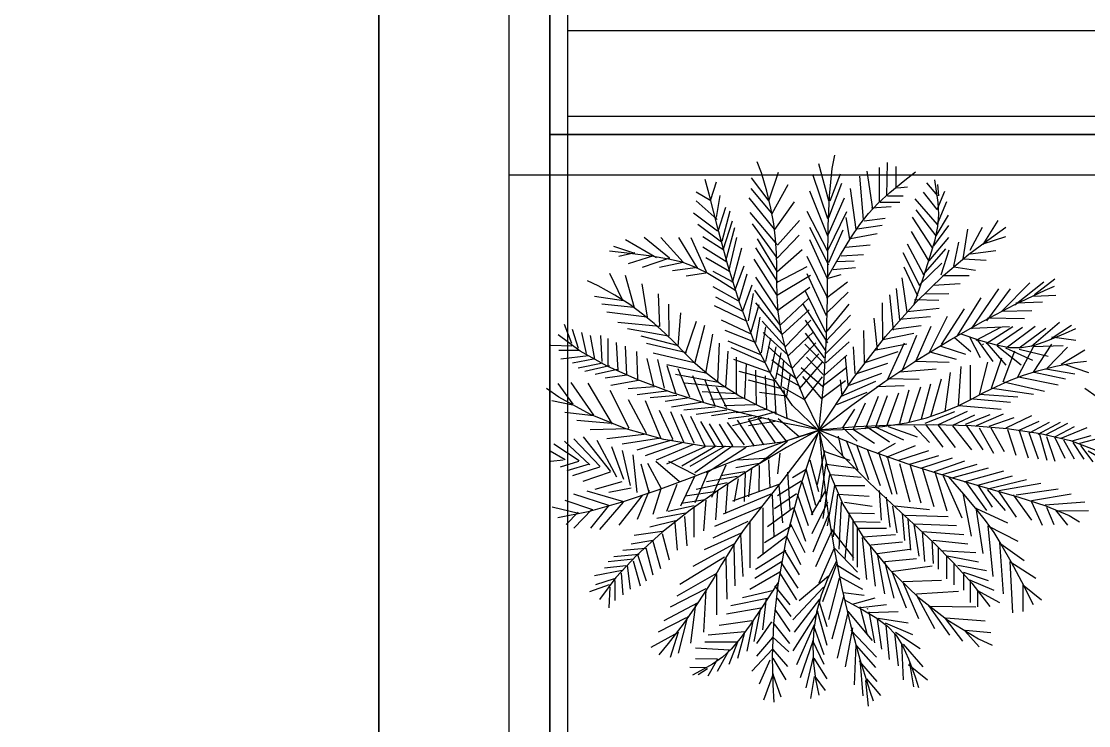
# Model space of a CAD drawing. Header units: millimetres. Extents: x 1993 to 4093, y 1262 to 2017.
# Drawn here: x 3535.94 to 3551.76, y 1651.93 to 1662.37 of the extents above; entities that cross this region are included whole.
import ezdxf

# ---------------------------------------------------------------- set-up
doc = ezdxf.new("R2010")
doc.units = ezdxf.units.MM
for name, color, linetype, lineweight in [('FLR CARPET', 254, 'Continuous', 15), ('FLR CARPET 1', 254, 'Continuous', 15), ('LOW HEIGHT STORAGE WITH PLANTER BOX', 251, 'Continuous', 25), ('WORKSTATION - L SHAPED WITH ALUMINIUM PARTITION', 251, 'Continuous', 25)]:
    doc.layers.add(name, color=color, linetype=linetype, lineweight=lineweight)
doc.layers.add('PLANNER', color=3, linetype='Continuous')

# ---------------------------------------------------------------- blocks, each defined once
blk = doc.blocks.new('WORKSTAION L SHAPE 5FT')
at = {"layer": 'WORKSTATION - L SHAPED WITH ALUMINIUM PARTITION'}
for points in [[(-30, 30), (-28.065, 30), (-28.065, -28.065), (-30, -30)], [(-28.065, 30), (-3.839, 30), (-3.839, -3.839), (30, -3.839), (30, -28.065), (-28.065, -28.065)]]:
    blk.add_lwpolyline(points, close=True, dxfattribs=at)
blk = doc.blocks.new('LHS 4FT')
at = {"layer": 'LOW HEIGHT STORAGE WITH PLANTER BOX', "ltscale": 0.7}
for p, q in [((-9, -24), (-9, 24)), ((-8.4, 24), (-8.4, -24)), ((-8.4, -23.4), (8.4, -23.4)), ((-8.4, -24), (-8.4, -23.4)), ((-8.4, -24), (-9, -24)), ((8.4, -24), (-8.4, -24))]:
    blk.add_line(p, q, dxfattribs=at)
at = {"layer": 'LOW HEIGHT STORAGE WITH PLANTER BOX', "ltscale": 0.1}
for p, q in [((-8.4, -23.4), (-8.4, 23.4)), ((-8.133, -23.133), (-8.133, 23.133)), ((7.534, -23.133), (-8.133, -23.133)), ((7.8, -23.4), (-8.4, -23.4))]:
    blk.add_line(p, q, dxfattribs=at)
blk = doc.blocks.new('LSH 6FT')
at = {"layer": 'LOW HEIGHT STORAGE WITH PLANTER BOX'}
for p, q in [((-4.263, 32.603), (-4.41, 33.153)), ((-3.512, 32.585), (-3.512, 33.098)), ((-3.402, 32.677), (-3.393, 33.171)), ((-3.265, 32.787), (-3.265, 33.116)), ((-5.148, 32.598), (-5.412, 32.946)), ((-5.149, 32.619), (-5.012, 33.031)), ((-4.281, 32.338), (-4.501, 32.997)), ((-4.245, 32.603), (-4.089, 33.006)), ((-3.75, 32.329), (-3.805, 32.97)), ((-3.613, 32.484), (-3.695, 33.043)), ((-6.012, 32.622), (-5.93, 32.887)), ((-5.108, 32.423), (-5.414, 32.79)), ((-5.104, 32.415), (-4.866, 32.849)), ((-4.281, 32.081), (-4.547, 32.75)), ((-4.263, 32.356), (-4.071, 32.869)), ((-3.86, 32.182), (-3.943, 32.787)), ((-3.247, 32.796), (-3.1, 32.814)), ((-2.651, 32.679), (-2.81, 32.874)), ((-2.657, 32.476), (-2.547, 32.746)), ((-2.633, 32.681), (-2.65, 32.845)), ((-6.012, 32.603), (-6.232, 32.732)), ((-5.921, 32.329), (-6.232, 32.603)), ((-5.93, 32.356), (-5.875, 32.686)), ((-5.068, 32.186), (-5.444, 32.651)), ((-5.063, 32.178), (-4.771, 32.588)), ((-4.272, 32.1), (-4.034, 32.649)), ((-3.503, 32.585), (-3.21, 32.585)), ((-3.393, 32.677), (-3.164, 32.677)), ((-2.652, 32.256), (-2.987, 32.635)), ((-2.657, 32.476), (-2.859, 32.731)), ((-2.653, 32.265), (-2.513, 32.593)), ((-5.902, 32.155), (-5.792, 32.512)), ((-5.847, 32.008), (-5.728, 32.457)), ((-5.031, 31.957), (-5.432, 32.43)), ((-4.281, 31.852), (-4.584, 32.448)), ((-4.272, 31.88), (-3.998, 32.448)), ((-3.631, 32.503), (-3.338, 32.521)), ((-2.671, 32.088), (-2.969, 32.471)), ((-5.912, 32.155), (-6.269, 32.42)), ((-5.829, 31.88), (-5.692, 32.31)), ((-5.027, 31.949), (-4.701, 32.315)), ((-3.952, 32.036), (-4.007, 32.356)), ((-3.741, 32.31), (-3.43, 32.347)), ((-2.726, 31.907), (-3.023, 32.364)), ((-2.671, 32.088), (-2.492, 32.392)), ((-1.976, 31.959), (-1.756, 32.314)), ((-5.857, 31.99), (-6.205, 32.255)), ((-5.792, 31.715), (-5.655, 32.21)), ((-5.032, 31.761), (-5.397, 32.262)), ((-4.263, 31.651), (-4.547, 32.21)), ((-4.263, 31.688), (-4.052, 32.173)), ((-3.943, 32.045), (-3.549, 32.118)), ((-3.842, 32.191), (-3.476, 32.246)), ((-2.789, 31.725), (-3.037, 32.15)), ((-2.71, 31.936), (-2.484, 32.237)), ((-2.275, 31.743), (-2.202, 32.184)), ((-2.17, 31.874), (-1.985, 32.216)), ((-6.818, 31.761), (-7.276, 32.026)), ((-6.626, 31.752), (-7.001, 32.063)), ((-6.424, 31.697), (-6.754, 32.063)), ((-6.214, 31.614), (-6.488, 32.063)), ((-6.076, 31.55), (-6.305, 32.054)), ((-5.82, 31.871), (-6.131, 32.072)), ((-5.747, 31.559), (-5.628, 32.063)), ((-5.028, 31.556), (-5.323, 32.042)), ((-5.028, 31.752), (-4.702, 32.098)), ((-4.281, 31.44), (-4.547, 32.026)), ((-4.016, 31.917), (-3.65, 31.953)), ((-2.858, 31.506), (-3.1, 31.96)), ((-2.779, 31.717), (-2.484, 32.062)), ((-2.411, 31.636), (-2.339, 31.994)), ((-1.977, 31.968), (-1.639, 32.077)), ((-7.139, 31.825), (-7.45, 31.926)), ((-7.139, 31.834), (-7.377, 31.779)), ((-5.774, 31.697), (-6.131, 31.917)), ((-5.692, 31.394), (-5.554, 31.907)), ((-5.017, 31.396), (-5.346, 31.907)), ((-5.036, 31.552), (-4.661, 31.882)), ((-4.08, 31.788), (-3.75, 31.807)), ((-2.915, 31.344), (-3.16, 31.833)), ((-2.867, 31.505), (-2.531, 31.891)), ((-2.6, 31.506), (-2.483, 31.877)), ((-2.164, 31.819), (-1.791, 31.868)), ((-6.864, 31.788), (-7.239, 31.669)), ((-6.626, 31.752), (-7.029, 31.614)), ((-6.424, 31.688), (-6.772, 31.614)), ((-5.738, 31.559), (-6.086, 31.761)), ((-5.655, 31.275), (-5.518, 31.642)), ((-5.035, 31.212), (-5.371, 31.738)), ((-4.281, 31.156), (-4.584, 31.779)), ((-4.144, 31.706), (-3.888, 31.715)), ((-2.925, 31.352), (-2.591, 31.682)), ((-2.266, 31.744), (-1.933, 31.724)), ((-7.32, 31.135), (-7.509, 31.525)), ((-7.146, 31.019), (-7.277, 31.497)), ((-6.205, 31.614), (-6.58, 31.568)), ((-6.086, 31.532), (-6.379, 31.486)), ((-5.692, 31.404), (-5.976, 31.559)), ((-5.591, 31.12), (-5.472, 31.523)), ((-5.039, 31.199), (-4.536, 31.503)), ((-5.03, 31.4), (-4.583, 31.633)), ((-4.3, 30.9), (-4.584, 31.523)), ((-4.272, 31.459), (-4.08, 31.514)), ((-4.199, 31.587), (-3.869, 31.614)), ((-2.945, 31.193), (-3.147, 31.623)), ((-2.581, 31.499), (-2.185, 31.495)), ((-2.41, 31.627), (-2.092, 31.578)), ((-6.952, 30.878), (-7.028, 31.376)), ((-5.609, 31.12), (-5.976, 31.33)), ((-5.536, 30.973), (-5.399, 31.358)), ((-5.01, 30.966), (-5.346, 31.473)), ((-5.019, 30.983), (-4.545, 31.322)), ((-4.3, 31.165), (-3.988, 31.404)), ((-3.104, 30.955), (-3.176, 31.463)), ((-2.713, 31.356), (-2.32, 31.379)), ((-1.704, 30.962), (-1.286, 31.388)), ((-1.509, 31.064), (-1.077, 31.404)), ((-1.217, 31.217), (-0.914, 31.448)), ((-7.305, 31.12), (-7.737, 31.186)), ((-6.766, 30.739), (-6.787, 31.228)), ((-5.536, 30.964), (-5.939, 31.175)), ((-5.454, 30.827), (-5.38, 31.23)), ((-4.982, 30.754), (-5.36, 31.28)), ((-4.309, 30.653), (-4.611, 31.266)), ((-4.309, 30.927), (-3.979, 31.248)), ((-3.305, 30.685), (-3.361, 31.213)), ((-3.211, 30.842), (-3.261, 31.307)), ((-2.828, 31.224), (-2.488, 31.232)), ((-2.361, 30.598), (-2.007, 31.166)), ((-2.15, 30.708), (-1.747, 31.302)), ((-1.922, 30.827), (-1.571, 31.301)), ((-1.225, 31.193), (-0.901, 31.207)), ((-7.155, 31.022), (-7.63, 31.073)), ((-6.629, 30.597), (-6.636, 31.072)), ((-5.472, 30.817), (-5.957, 31.046)), ((-5.417, 30.662), (-5.298, 31.065)), ((-4.96, 30.631), (-5.344, 31.092)), ((-4.986, 30.762), (-4.563, 31.158)), ((-4.281, 30.497), (-4.648, 31.083)), ((-4.291, 30.671), (-3.961, 31.074)), ((-3.465, 30.539), (-3.468, 31.092)), ((-3.096, 30.965), (-2.631, 31.014)), ((-2.994, 31.142), (-2.634, 31.134)), ((-2.596, 30.474), (-2.253, 31.005)), ((-1.493, 31.093), (-1.096, 31.105)), ((-6.96, 30.881), (-7.554, 30.952)), ((-6.496, 30.447), (-6.456, 30.945)), ((-5.344, 30.506), (-5.28, 30.882)), ((-4.955, 30.623), (-4.556, 30.986)), ((-4.309, 30.524), (-3.943, 30.909)), ((-3.541, 30.393), (-3.592, 30.867)), ((-3.221, 30.851), (-2.756, 30.891)), ((-2.774, 30.36), (-2.505, 30.894)), ((-1.915, 30.872), (-1.362, 30.862)), ((-1.696, 30.967), (-1.257, 30.979)), ((-8.073, 30.488), (-8.183, 30.772)), ((-7.972, 30.414), (-8.064, 30.698)), ((-6.775, 30.742), (-7.392, 30.801)), ((-6.638, 30.6), (-7.249, 30.706)), ((-6.386, 30.343), (-6.227, 30.821)), ((-6.252, 30.193), (-6.103, 30.761)), ((-5.426, 30.634), (-5.857, 30.836)), ((-5.261, 30.35), (-5.197, 30.735)), ((-4.899, 30.436), (-5.254, 30.819)), ((-4.911, 30.44), (-4.529, 30.835)), ((-4.309, 30.378), (-4.611, 30.836)), ((-4.309, 30.341), (-3.943, 30.708)), ((-3.307, 30.703), (-2.898, 30.756)), ((-2.968, 30.238), (-2.748, 30.746)), ((-2.133, 30.717), (-1.589, 30.743)), ((-2.081, 30.537), (-1.716, 30.729)), ((-1.932, 30.491), (-1.536, 30.74)), ((-1.768, 30.474), (-1.396, 30.731)), ((-1.616, 30.44), (-1.208, 30.746)), ((-1.444, 30.427), (-1.048, 30.717)), ((-1.26, 30.451), (-0.844, 30.803)), ((-0.967, 30.563), (-0.668, 30.761)), ((-7.853, 30.341), (-7.926, 30.653)), ((-7.734, 30.259), (-7.798, 30.607)), ((-7.624, 30.222), (-7.642, 30.607)), ((-7.532, 30.149), (-7.532, 30.561)), ((-6.493, 30.456), (-7.044, 30.599)), ((-6.087, 30.051), (-5.984, 30.625)), ((-5.353, 30.506), (-5.802, 30.68)), ((-4.868, 30.317), (-5.238, 30.651)), ((-5.197, 30.222), (-5.124, 30.57)), ((-4.864, 30.309), (-4.489, 30.66)), ((-4.327, 30.277), (-4.611, 30.643)), ((-3.733, 30.207), (-3.747, 30.684)), ((-3.466, 30.548), (-3.006, 30.643)), ((-3.178, 30.086), (-2.959, 30.615)), ((-2.401, 30.576), (-2.16, 30.372)), ((-2.18, 30.589), (-2.019, 30.28)), ((-2.06, 30.538), (-1.833, 30.223)), ((-0.959, 30.587), (-0.602, 30.537)), ((-8.073, 30.451), (-8.384, 30.46)), ((-7.972, 30.387), (-8.265, 30.387)), ((-7.386, 30.094), (-7.413, 30.506)), ((-7.258, 30.03), (-7.276, 30.451)), ((-7.093, 29.966), (-7.111, 30.369)), ((-6.374, 30.349), (-6.965, 30.487)), ((-5.91, 29.916), (-5.882, 30.495)), ((-5.791, 29.838), (-5.757, 30.376)), ((-5.27, 30.323), (-5.756, 30.524)), ((-5.206, 30.204), (-5.71, 30.424)), ((-4.824, 30.134), (-5.161, 30.444)), ((-5.124, 30.066), (-5.042, 30.442)), ((-4.808, 30.122), (-4.458, 30.5)), ((-4.336, 30.195), (-4.62, 30.479)), ((-4.309, 30.204), (-3.961, 30.515)), ((-3.873, 30.045), (-3.896, 30.438)), ((-3.724, 30.208), (-3.235, 30.37)), ((-3.587, 30.388), (-3.109, 30.485)), ((-3.397, 29.951), (-3.145, 30.497)), ((-2.604, 30.45), (-2.241, 30.33)), ((-1.973, 30.47), (-1.981, 30.486)), ((-1.924, 30.495), (-1.64, 30.169)), ((-1.768, 30.453), (-1.414, 30.173)), ((-1.681, 29.92), (-1.507, 30.378)), ((-1.648, 30.423), (-1.244, 30.242)), ((-1.461, 29.993), (-1.232, 30.442)), ((-1.443, 30.406), (-1.015, 30.3)), ((-1.235, 30.443), (-0.789, 30.459)), ((-1.232, 30.066), (-0.957, 30.479)), ((-1.03, 30.121), (-0.728, 30.433)), ((-0.82, 30.185), (-0.472, 30.396)), ((-7.826, 30.305), (-8.238, 30.259)), ((-7.752, 30.259), (-8.064, 30.195)), ((-6.864, 29.874), (-6.956, 30.268)), ((-6.258, 30.204), (-6.866, 30.348)), ((-6.699, 29.828), (-6.8, 30.25)), ((-5.133, 30.057), (-5.673, 30.25)), ((-5.631, 29.737), (-5.633, 30.287)), ((-4.743, 29.959), (-5.109, 30.244)), ((-5.051, 29.966), (-4.968, 30.35)), ((-4.968, 29.837), (-4.932, 30.24)), ((-4.748, 29.967), (-4.414, 30.337)), ((-4.7, 29.816), (-4.359, 30.211)), ((-4.346, 30.03), (-4.593, 30.286)), ((-4.327, 30.021), (-3.998, 30.314)), ((-3.975, 29.877), (-4.018, 30.287)), ((-2.993, 30.225), (-2.48, 30.214)), ((-2.766, 30.365), (-2.379, 30.257)), ((-2.029, 29.727), (-1.91, 30.213)), ((-1.855, 29.828), (-1.699, 30.277)), ((-7.615, 30.195), (-7.981, 30.121)), ((-7.514, 30.158), (-7.88, 30.076)), ((-7.395, 30.103), (-7.725, 30.03)), ((-6.069, 30.046), (-6.663, 30.175)), ((-6.525, 29.737), (-6.662, 30.158)), ((-6.324, 29.691), (-6.498, 30.112)), ((-5.042, 29.929), (-5.591, 30.076)), ((-5.507, 29.676), (-5.482, 30.189)), ((-5.336, 29.581), (-5.348, 30.096)), ((-4.355, 29.847), (-4.675, 30.13)), ((-4.346, 29.865), (-3.998, 30.14)), ((-3.863, 30.037), (-3.392, 30.197)), ((-3.211, 30.069), (-2.675, 30.112)), ((-2.541, 29.48), (-2.459, 30.057)), ((-2.34, 29.563), (-2.303, 30.149)), ((-2.166, 29.663), (-2.166, 30.167)), ((-1.223, 30.066), (-0.756, 29.966)), ((-1.049, 30.112), (-0.618, 30.039)), ((-0.774, 30.185), (-0.417, 30.057)), ((-8.055, 29.59), (-8.275, 29.896)), ((-7.749, 29.428), (-8.083, 29.912)), ((-7.47, 29.293), (-7.831, 29.899)), ((-7.258, 30.021), (-7.578, 29.975)), ((-7.084, 29.938), (-7.496, 29.865)), ((-5.901, 29.913), (-6.538, 30.027)), ((-5.799, 29.841), (-6.396, 29.903)), ((-6.122, 29.618), (-6.278, 30.011)), ((-5.948, 29.563), (-6.104, 29.956)), ((-4.959, 29.819), (-5.454, 29.947)), ((-5.185, 29.512), (-5.203, 30.01)), ((-5.046, 29.437), (-5.076, 29.958)), ((-4.688, 29.853), (-5.036, 30.044)), ((-4.886, 29.709), (-4.831, 30.039)), ((-4.364, 29.663), (-4.648, 30.002)), ((-4.62, 29.662), (-4.359, 29.994)), ((-4.373, 29.673), (-4.016, 29.938)), ((-4.068, 29.711), (-4.093, 29.948)), ((-4.077, 29.71), (-3.566, 29.93)), ((-3.956, 29.87), (-3.477, 30.05)), ((-3.397, 29.972), (-2.926, 29.96)), ((-2.752, 29.407), (-2.596, 29.966)), ((-1.671, 29.92), (-1.067, 29.782)), ((-1.452, 29.993), (-0.866, 29.874)), ((-7.224, 29.235), (-7.505, 29.792)), ((-6.846, 29.847), (-7.239, 29.819)), ((-6.672, 29.782), (-7.102, 29.727)), ((-5.62, 29.742), (-6.141, 29.77)), ((-5.774, 29.535), (-5.93, 29.837)), ((-4.895, 29.709), (-5.289, 29.764)), ((-4.628, 29.658), (-4.95, 29.841)), ((-4.88, 29.382), (-4.925, 29.802)), ((-4.146, 29.583), (-3.696, 29.769)), ((-3.551, 29.85), (-3.146, 29.866)), ((-3.402, 29.27), (-3.228, 29.755)), ((-3.21, 29.306), (-3.073, 29.801)), ((-3.073, 29.324), (-2.899, 29.847)), ((-2.889, 29.37), (-2.752, 29.892)), ((-2.029, 29.737), (-1.461, 29.7)), ((-1.845, 29.828), (-1.232, 29.737)), ((-8.058, 29.577), (-8.37, 29.64)), ((-6.965, 29.152), (-7.234, 29.652)), ((-6.751, 29.075), (-6.982, 29.639)), ((-6.516, 29.718), (-6.91, 29.682)), ((-6.333, 29.682), (-6.69, 29.627)), ((-6.131, 29.618), (-6.598, 29.544)), ((-5.515, 29.679), (-6.013, 29.66)), ((-5.356, 29.578), (-5.813, 29.565)), ((-3.897, 29.224), (-3.723, 29.608)), ((-3.723, 29.224), (-3.53, 29.709)), ((-3.567, 29.251), (-3.393, 29.718)), ((-2.175, 29.673), (-1.571, 29.618)), ((-7.753, 29.415), (-8.174, 29.467)), ((-6.578, 29.069), (-6.773, 29.496)), ((-6.415, 29.026), (-6.603, 29.478)), ((-6.259, 29.011), (-6.453, 29.438)), ((-5.948, 29.544), (-6.415, 29.499)), ((-5.774, 29.499), (-6.232, 29.434)), ((-5.646, 29.471), (-6.003, 29.416)), ((-5.176, 29.509), (-5.636, 29.459)), ((-5.063, 29.472), (-5.445, 29.366)), ((-4.062, 29.233), (-3.878, 29.517)), ((-2.835, 29.308), (-2.398, 29.479)), ((-2.638, 29.287), (-2.209, 29.484)), ((-2.427, 29.28), (-2.098, 29.43)), ((-2.331, 29.572), (-1.708, 29.517)), ((-2.241, 29.295), (-1.872, 29.437)), ((-2.074, 29.275), (-1.674, 29.445)), ((-1.635, 29.238), (-1.258, 29.42)), ((-7.487, 29.305), (-7.999, 29.347)), ((-6.096, 28.968), (-6.307, 29.406)), ((-5.944, 28.96), (-6.159, 29.333)), ((-5.82, 28.948), (-6.034, 29.3)), ((-5.686, 28.972), (-5.882, 29.293)), ((-5.514, 28.987), (-5.768, 29.316)), ((-5.408, 29.416), (-5.756, 29.37)), ((-5.234, 29.389), (-5.692, 29.27)), ((-5.365, 28.967), (-5.619, 29.35)), ((-5.06, 29.334), (-5.454, 29.27)), ((-5.227, 28.984), (-5.452, 29.372)), ((-5.057, 29.019), (-5.313, 29.389)), ((-4.89, 29.042), (-5.161, 29.382)), ((-4.705, 29.106), (-5.017, 29.37)), ((-3.005, 29.269), (-2.773, 29.02)), ((-2.83, 29.29), (-2.573, 28.953)), ((-2.647, 29.284), (-2.39, 28.948)), ((-2.433, 29.269), (-2.151, 28.911)), ((-2.227, 29.279), (-1.98, 28.911)), ((-1.889, 29.261), (-1.517, 29.394)), ((-1.445, 29.206), (-1.149, 29.337)), ((-1.29, 29.164), (-0.993, 29.324)), ((-1.161, 29.143), (-0.831, 29.322)), ((-1.054, 29.135), (-0.721, 29.306)), ((-7.496, 28.592), (-7.899, 29.105)), ((-7.228, 29.222), (-7.801, 29.207)), ((-6.96, 29.144), (-7.555, 29.075)), ((-4.126, 29.114), (-4.062, 28.83)), ((-4.062, 29.242), (-3.842, 29.041)), ((-3.897, 29.215), (-3.585, 29.013)), ((-3.695, 29.251), (-3.366, 29.031)), ((-3.576, 29.251), (-3.155, 29.059)), ((-3.384, 29.26), (-2.954, 29.105)), ((-2.035, 29.239), (-1.823, 28.861)), ((-1.864, 29.239), (-1.668, 28.885)), ((-1.618, 29.214), (-1.491, 28.831)), ((-1.442, 29.197), (-1.31, 28.796)), ((-1.302, 29.17), (-1.163, 28.781)), ((-1.146, 29.157), (-1.033, 28.76)), ((-1.038, 29.111), (-0.915, 28.746)), ((-0.922, 29.106), (-0.765, 28.789)), ((-0.904, 29.111), (-0.622, 29.257)), ((-0.821, 29.087), (-0.437, 29.243)), ((-0.658, 29.047), (-0.376, 29.127)), ((-7.963, 28.747), (-8.338, 28.995)), ((-7.807, 28.692), (-8.183, 29.041)), ((-7.652, 28.665), (-8.045, 29.077)), ((-7.404, 28.509), (-7.697, 29.05)), ((-7.304, 28.473), (-7.478, 28.958)), ((-6.755, 29.083), (-7.329, 28.994)), ((-6.574, 29.061), (-7.11, 28.909)), ((-6.415, 29.026), (-6.986, 28.822)), ((-6.262, 28.998), (-6.822, 28.759)), ((-6.099, 28.955), (-6.67, 28.698)), ((-5.944, 28.96), (-6.443, 28.671)), ((-5.8, 28.969), (-6.324, 28.666)), ((-5.686, 28.972), (-6.248, 28.572)), ((-5.491, 28.947), (-6.075, 28.567)), ((-4.877, 29.038), (-5.327, 28.682)), ((-4.007, 29.05), (-3.833, 28.61)), ((-3.851, 28.976), (-3.677, 28.473)), ((-3.549, 28.857), (-3.274, 29.013)), ((-3.411, 28.802), (-2.981, 28.976)), ((-0.785, 29.059), (-0.63, 28.779)), ((-0.65, 29.021), (-0.485, 28.773)), ((-0.543, 29.013), (-0.241, 29.089)), ((-0.534, 28.978), (-0.351, 28.735)), ((-8.173, 28.766), (-8.393, 28.894)), ((-7.203, 28.381), (-7.322, 28.903)), ((-7.102, 28.28), (-7.166, 28.839)), ((-5.14, 28.788), (-5.612, 28.761)), ((-4.991, 28.864), (-5.027, 28.555)), ((-4.327, 28.903), (-4.437, 28.399)), ((-4.336, 28.894), (-3.952, 28.757)), ((-3.695, 28.921), (-3.503, 28.381)), ((-3.53, 28.876), (-3.329, 28.253)), ((-3.393, 28.793), (-3.256, 28.253)), ((-3.228, 28.757), (-2.78, 28.903)), ((-3.063, 28.702), (-2.633, 28.83)), ((-2.899, 28.638), (-2.432, 28.793)), ((-0.199, 28.766), (-0.419, 28.894)), ((-8.201, 28.757), (-8.384, 28.738)), ((-7.972, 28.738), (-8.247, 28.656)), ((-7.816, 28.702), (-8.146, 28.601)), ((-7.661, 28.656), (-8.064, 28.528)), ((-6.928, 28.28), (-7.047, 28.702)), ((-6.745, 28.335), (-6.946, 28.711)), ((-6.479, 28.436), (-6.827, 28.738)), ((-6.241, 28.537), (-6.635, 28.738)), ((-5.792, 28.683), (-6.003, 28.207)), ((-5.297, 28.709), (-5.643, 28.646)), ((-5.408, 28.634), (-5.456, 28.215)), ((-5.298, 28.68), (-5.299, 28.294)), ((-5.16, 28.762), (-5.136, 28.356)), ((-4.605, 28.629), (-4.464, 28.091)), ((-4.547, 28.762), (-4.417, 28.293)), ((-4.309, 28.711), (-4.391, 28.143)), ((-4.3, 28.702), (-3.869, 28.638)), ((-3.219, 28.711), (-3.063, 28.143)), ((-3.063, 28.702), (-2.899, 28.125)), ((-2.88, 28.647), (-2.706, 28.07)), ((-2.697, 28.592), (-2.248, 28.747)), ((-2.578, 28.546), (-2.065, 28.702)), ((-2.422, 28.5), (-1.9, 28.647)), ((-7.505, 28.583), (-7.908, 28.445)), ((-6.25, 28.528), (-6.461, 28.079)), ((-6.049, 28.601), (-6.25, 28.125)), ((-5.621, 28.518), (-6.076, 28.439)), ((-5.507, 28.584), (-5.864, 28.527)), ((-5.61, 28.483), (-5.666, 28.148)), ((-5.502, 28.566), (-5.521, 28.146)), ((-4.877, 28.583), (-4.84, 28.033)), ((-4.6, 28.621), (-4.802, 28.495)), ((-4.254, 28.546), (-4.355, 27.896)), ((-4.236, 28.546), (-3.787, 28.509)), ((-2.688, 28.573), (-2.514, 28.006)), ((-2.569, 28.528), (-2.294, 27.905)), ((-2.258, 28.436), (-1.671, 28.601)), ((-2.056, 28.39), (-1.543, 28.528)), ((-1.91, 28.335), (-1.333, 28.473)), ((-7.331, 28.436), (-7.734, 28.326)), ((-7.194, 28.344), (-7.523, 28.28)), ((-6.754, 28.335), (-6.873, 27.951)), ((-6.516, 28.399), (-6.672, 27.996)), ((-5.773, 28.421), (-6.231, 28.323)), ((-5.767, 28.404), (-5.795, 27.981)), ((-5.005, 28.399), (-5.692, 28.152)), ((-4.674, 28.446), (-5.024, 28.228)), ((-5.005, 28.381), (-4.95, 27.832)), ((-4.657, 28.435), (-4.504, 27.947)), ((-4.181, 28.381), (-4.291, 27.786)), ((-4.181, 28.381), (-3.732, 28.381)), ((-2.239, 28.445), (-1.928, 28.015)), ((-2.056, 28.39), (-1.845, 28.061)), ((-1.919, 28.326), (-1.653, 28.015)), ((-1.745, 28.308), (-1.122, 28.418)), ((-1.488, 28.244), (-0.866, 28.335)), ((-7.761, 28.024), (-8.173, 28.161)), ((-7.523, 28.088), (-8.045, 28.253)), ((-7.304, 28.143), (-7.844, 28.299)), ((-7.029, 28.235), (-7.377, 27.795)), ((-6.928, 28.308), (-7.102, 27.877)), ((-6.097, 28.173), (-6.454, 28.117)), ((-5.925, 28.296), (-6.392, 28.223)), ((-6.085, 28.167), (-6.122, 27.713)), ((-5.916, 28.299), (-5.944, 27.876)), ((-5.124, 28.253), (-5.829, 27.96)), ((-5.106, 28.244), (-5.078, 27.63)), ((-4.744, 28.262), (-5.068, 28.039)), ((-4.731, 28.259), (-4.568, 27.789)), ((-4.318, 28.299), (-4.526, 27.949)), ((-4.135, 28.253), (-4.199, 27.621)), ((-4.126, 28.253), (-3.668, 28.225)), ((-3.52, 28.308), (-3.487, 27.867)), ((-3.412, 28.208), (-3.362, 27.767)), ((-2.276, 28.271), (-2.157, 27.63)), ((-1.745, 28.289), (-1.488, 27.914)), ((-1.534, 28.244), (-1.259, 27.868)), ((-1.259, 28.161), (-0.673, 28.262)), ((-7.972, 27.969), (-8.366, 28.061)), ((-7.771, 28.033), (-8.045, 27.749)), ((-7.532, 28.079), (-7.798, 27.749)), ((-7.313, 28.134), (-7.661, 27.731)), ((-6.26, 28.082), (-6.646, 27.997)), ((-6.263, 28.062), (-6.265, 27.619)), ((-5.27, 28.061), (-5.957, 27.777)), ((-5.243, 28.051), (-5.243, 27.374)), ((-4.786, 28.053), (-5.171, 27.77)), ((-4.781, 28.045), (-4.608, 27.559)), ((-4.283, 28.138), (-4.517, 27.667)), ((-4.08, 28.134), (-4.117, 27.438)), ((-4.034, 28.134), (-3.622, 28.079)), ((-3.32, 28.075), (-3.254, 27.683)), ((-3.287, 28.083), (-2.77, 28.025)), ((-2.084, 28.051), (-1.983, 27.374)), ((-2.074, 28.042), (-1.617, 27.832)), ((-1.259, 28.143), (-1.104, 27.795)), ((-1.058, 28.097), (-0.472, 28.143)), ((-1.04, 28.061), (-0.93, 27.804)), ((-0.902, 28.006), (-0.417, 28.015)), ((-0.902, 28.015), (-0.728, 27.795)), ((-7.981, 27.987), (-8.155, 27.804)), ((-6.535, 27.86), (-6.918, 27.766)), ((-6.389, 27.974), (-6.815, 27.895)), ((-6.401, 27.922), (-6.368, 27.49)), ((-5.463, 27.85), (-5.985, 27.603)), ((-5.435, 27.859), (-5.435, 27.163)), ((-4.271, 27.951), (-4.5, 27.396)), ((-3.961, 27.978), (-4.025, 27.291)), ((-3.961, 27.978), (-3.585, 27.969)), ((-3.915, 27.85), (-3.503, 27.841)), ((-3.906, 27.877), (-3.906, 27.273)), ((-3.179, 27.967), (-3.145, 27.567)), ((-3.129, 27.942), (-2.495, 27.925)), ((-3.095, 27.883), (-3.054, 27.425)), ((-6.734, 27.7), (-7.149, 27.644)), ((-6.544, 27.828), (-6.511, 27.425)), ((-4.814, 27.787), (-5.219, 27.535)), ((-4.839, 27.826), (-4.621, 27.389)), ((-4.222, 27.699), (-4.46, 27.179)), ((-4.231, 27.734), (-3.899, 27.312)), ((-3.842, 27.749), (-3.411, 27.749)), ((-3.842, 27.749), (-3.842, 27.172)), ((-3.004, 27.808), (-2.929, 27.333)), ((-2.995, 27.817), (-2.37, 27.792)), ((-2.879, 27.7), (-2.262, 27.658)), ((-2.879, 27.7), (-2.845, 27.258)), ((-1.91, 27.786), (-1.836, 27.035)), ((-1.91, 27.786), (-1.461, 27.557)), ((-6.874, 27.568), (-7.193, 27.514)), ((-6.871, 27.559), (-6.76, 27.153)), ((-6.734, 27.671), (-6.628, 27.281)), ((-5.564, 27.676), (-6.113, 27.429)), ((-5.573, 27.657), (-5.536, 27.035)), ((-4.883, 27.636), (-5.32, 27.3)), ((-4.891, 27.632), (-4.683, 27.211)), ((-3.769, 27.612), (-3.704, 26.989)), ((-3.759, 27.621), (-3.274, 27.657)), ((-3.64, 27.502), (-3.173, 27.548)), ((-2.737, 27.567), (-2.72, 27.225)), ((-2.72, 27.575), (-2.204, 27.517)), ((-1.736, 27.538), (-1.681, 26.778)), ((-6.98, 27.448), (-7.316, 27.417)), ((-6.974, 27.459), (-6.874, 27.058)), ((-5.673, 27.511), (-6.278, 27.181)), ((-5.673, 27.493), (-5.655, 26.897)), ((-4.9, 27.421), (-5.351, 27.14)), ((-4.915, 27.411), (-4.705, 27.057)), ((-4.19, 27.442), (-4.414, 26.936)), ((-4.197, 27.468), (-3.841, 27.1)), ((-3.65, 27.493), (-3.576, 26.888)), ((-3.549, 27.374), (-3.063, 27.438)), ((-3.549, 27.374), (-3.439, 26.778)), ((-2.645, 27.458), (-2.645, 27.141)), ((-2.604, 27.417), (-2.087, 27.392)), ((-1.717, 27.52), (-1.369, 27.273)), ((-7.161, 27.293), (-7.532, 27.251)), ((-7.076, 27.359), (-7.45, 27.326)), ((-7.162, 27.264), (-7.062, 26.893)), ((-7.097, 27.362), (-6.971, 26.97)), ((-5.811, 27.319), (-6.47, 26.916)), ((-5.792, 27.3), (-5.774, 26.696)), ((-4.966, 27.25), (-5.363, 27.004)), ((-4.979, 27.253), (-4.724, 26.861)), ((-4.148, 27.216), (-4.357, 26.657)), ((-4.146, 27.207), (-3.804, 26.996)), ((-3.439, 27.254), (-3.302, 26.714)), ((-3.43, 27.254), (-2.963, 27.3)), ((-2.52, 27.342), (-2.52, 27)), ((-2.512, 27.342), (-2.045, 27.25)), ((-2.412, 27.233), (-2.412, 26.908)), ((-1.58, 27.254), (-1.543, 26.494)), ((-1.58, 27.254), (-1.195, 27.007)), ((-7.328, 27.124), (-7.735, 27.042)), ((-7.272, 27.19), (-7.589, 27.156)), ((-7.343, 27.081), (-7.318, 26.762)), ((-7.255, 27.196), (-7.21, 26.845)), ((-5.93, 27.08), (-6.516, 26.742)), ((-5.93, 27.062), (-5.93, 26.467)), ((-4.989, 27.096), (-5.434, 26.841)), ((-4.992, 27.083), (-4.745, 26.687)), ((-3.338, 27.108), (-2.734, 27.19)), ((-3.329, 27.108), (-3.118, 26.568)), ((-2.354, 27.2), (-1.929, 27.125)), ((-2.27, 27.1), (-1.904, 26.975)), ((-2.27, 27.091), (-2.27, 26.833)), ((-7.519, 26.909), (-7.813, 26.806)), ((-7.443, 27.001), (-7.722, 26.912)), ((-7.434, 26.975), (-7.435, 26.677)), ((-5.069, 26.895), (-4.841, 26.616)), ((-4.27, 27.041), (-4.704, 26.675)), ((-4.111, 27.008), (-4.268, 26.396)), ((-4.098, 27.03), (-3.763, 26.846)), ((-3.173, 26.961), (-2.935, 26.412)), ((-3.164, 26.961), (-2.596, 26.98)), ((-2.179, 26.983), (-1.82, 26.833)), ((-2.17, 26.983), (-2.17, 26.65)), ((-1.388, 26.916), (-1.388, 26.513)), ((-1.369, 26.897), (-1.113, 26.687)), ((-7.508, 26.875), (-7.526, 26.571)), ((-6.086, 26.851), (-6.617, 26.577)), ((-6.086, 26.833), (-6.122, 26.21)), ((-5.079, 26.824), (-5.542, 26.719)), ((-4.345, 26.875), (-4.795, 26.391)), ((-4.041, 26.752), (-4.218, 26.106)), ((-4.053, 26.796), (-3.739, 26.757)), ((-2.972, 26.769), (-2.697, 26.265)), ((-2.963, 26.778), (-2.34, 26.815)), ((-2.07, 26.833), (-1.737, 26.65)), ((-2.062, 26.833), (-2.062, 26.583)), ((-6.205, 26.641), (-6.708, 26.375)), ((-6.241, 26.622), (-6.314, 26.045)), ((-5.179, 26.708), (-5.716, 26.6)), ((-5.192, 26.711), (-5.247, 26.245)), ((-5.031, 26.714), (-4.829, 26.44)), ((-4.404, 26.7), (-4.779, 26.208)), ((-4.412, 26.675), (-4.295, 26.291)), ((-3.912, 26.625), (-3.576, 26.716)), ((-3.807, 26.587), (-3.699, 26.189)), ((-3.793, 26.572), (-3.408, 26.619)), ((-2.789, 26.595), (-2.084, 26.586)), ((-2.77, 26.586), (-2.477, 26.165)), ((-6.379, 26.421), (-6.791, 26.21)), ((-6.36, 26.439), (-6.498, 25.899)), ((-5.273, 26.564), (-5.779, 26.475)), ((-5.277, 26.571), (-5.375, 26.069)), ((-5.065, 26.542), (-4.841, 26.217)), ((-4.429, 26.516), (-4.795, 25.933)), ((-4.437, 26.525), (-4.295, 26.016)), ((-3.979, 26.522), (-4.141, 25.823)), ((-3.974, 26.504), (-3.624, 26.086)), ((-3.684, 26.554), (-3.702, 26.549)), ((-3.672, 26.51), (-3.586, 26.049)), ((-3.67, 26.501), (-3.237, 26.514)), ((-3.533, 26.415), (-3.087, 26.346)), ((-2.532, 26.421), (-1.946, 26.375)), ((-5.403, 26.375), (-5.891, 26.309)), ((-5.39, 26.372), (-5.481, 25.927)), ((-5.114, 26.36), (-5.335, 26.039)), ((-5.096, 26.35), (-4.849, 26.039)), ((-4.479, 26.316), (-4.745, 25.725)), ((-4.487, 26.291), (-4.337, 25.875)), ((-3.912, 26.274), (-4.021, 25.694)), ((-3.548, 26.401), (-3.484, 25.954)), ((-3.429, 26.348), (-3.022, 26.173)), ((-3.42, 26.312), (-3.368, 25.805)), ((-2.541, 26.412), (-2.285, 26.073)), ((-6.498, 26.201), (-6.901, 25.981)), ((-6.498, 26.21), (-6.617, 25.835)), ((-5.507, 26.213), (-6.05, 26.166)), ((-5.521, 26.183), (-5.619, 25.82)), ((-5.101, 26.131), (-5.338, 25.854)), ((-5.093, 26.136), (-4.858, 25.915)), ((-3.94, 26.238), (-3.557, 25.839)), ((-3.293, 26.195), (-3.237, 25.707)), ((-3.278, 26.209), (-2.909, 25.967)), ((-2.248, 26.229), (-2.038, 25.991)), ((-2.239, 26.238), (-1.864, 26.201)), ((-5.737, 25.94), (-6.242, 25.971)), ((-5.616, 26.059), (-6.102, 26.059)), ((-5.616, 26.059), (-5.746, 25.73)), ((-5.101, 25.958), (-5.404, 25.63)), ((-5.096, 25.951), (-4.875, 25.7)), ((-4.495, 26.091), (-4.687, 25.533)), ((-4.504, 26.083), (-4.337, 25.733)), ((-3.863, 26.022), (-3.891, 25.426)), ((-3.86, 26.013), (-3.572, 25.683)), ((-3.186, 26.044), (-3.162, 25.5)), ((-3.163, 26.031), (-2.872, 25.692)), ((-5.914, 25.809), (-6.239, 25.811)), ((-5.914, 25.809), (-6.059, 25.557)), ((-5.745, 25.935), (-5.917, 25.623)), ((-5.139, 25.794), (-5.295, 25.439)), ((-5.093, 25.823), (-4.902, 25.5)), ((-4.495, 25.841), (-4.604, 25.383)), ((-4.487, 25.825), (-4.295, 25.516)), ((-3.805, 25.81), (-3.762, 25.262)), ((-6.071, 25.679), (-6.322, 25.684)), ((-6.061, 25.663), (-6.201, 25.576)), ((-3.816, 25.778), (-3.555, 25.479)), ((-3.082, 25.73), (-2.802, 25.502)), ((-3.069, 25.753), (-3.011, 25.398)), ((-5.087, 25.59), (-5.232, 25.198)), ((-5.095, 25.585), (-4.973, 25.25)), ((-4.479, 25.55), (-4.537, 25.225)), ((-4.47, 25.55), (-4.32, 25.341)), ((-3.719, 25.491), (-3.683, 25.112)), ((-3.706, 25.514), (-3.497, 25.267))]:
    blk.add_line(p, q, dxfattribs=at)
at = {"layer": 'LOW HEIGHT STORAGE WITH PLANTER BOX', "ltscale": 0.7}
blk.add_lwpolyline([(-9, -36), (-9, 36), (-8.4, 36), (-8.4, -36)], close=True, dxfattribs=at)
at = {"layer": 'LOW HEIGHT STORAGE WITH PLANTER BOX', "ltscale": 0.1}
for points in [[(-8.4, -35.4), (-8.4, 35.4), (7.801, 35.4), (7.8, -35.4)], [(-8.133, -35.133), (-8.133, 35.133), (7.534, 35.133), (7.534, -35.133)]]:
    blk.add_lwpolyline(points, close=True, dxfattribs=at)
at = {"layer": 'LOW HEIGHT STORAGE WITH PLANTER BOX'}
for points in [[(-4.41, 29.187), (-4.337, 29.906), (-4.299, 30.567), (-4.282, 31.173), (-4.277, 31.725), (-4.272, 32.227), (-4.255, 32.679), (-4.216, 33.085), (-4.177, 33.283)], [(-4.403, 29.207), (-4.626, 29.663), (-4.789, 30.058), (-4.902, 30.4), (-4.974, 30.697), (-5.014, 30.959), (-5.032, 31.195), (-5.036, 31.412), (-5.037, 31.621), (-5.041, 31.829), (-5.055, 32.042), (-5.08, 32.262), (-5.122, 32.496), (-5.182, 32.748), (-5.264, 33.021), (-5.324, 33.185)], [(-4.41, 29.196), (-4.8, 29.572), (-5.12, 30.029), (-5.379, 30.545), (-5.59, 31.095), (-5.762, 31.653), (-5.907, 32.197), (-6.036, 32.702), (-6.097, 32.923)], [(-4.279, 31.477), (-4.091, 31.802), (-3.939, 32.054), (-3.806, 32.253), (-3.677, 32.419), (-3.533, 32.571), (-3.359, 32.728), (-3.138, 32.909), (-2.981, 33.034)], [(-3, 31.071), (-2.862, 31.472), (-2.76, 31.782), (-2.69, 32.025), (-2.65, 32.224), (-2.636, 32.401), (-2.644, 32.579), (-2.672, 32.782), (-2.695, 32.915)], [(-4.418, 29.195), (-3.907, 29.964), (-3.426, 30.592), (-2.977, 31.096), (-2.564, 31.497), (-2.188, 31.813), (-1.854, 32.063), (-1.64, 32.213)], [(-5.644, 31.27), (-5.886, 31.423), (-6.083, 31.54), (-6.259, 31.628), (-6.437, 31.693), (-6.64, 31.742), (-6.891, 31.784), (-7.215, 31.824), (-7.513, 31.858)], [(-4.408, 29.207), (-4.886, 29.379), (-5.278, 29.548), (-5.597, 29.715), (-5.856, 29.878), (-6.067, 30.038), (-6.244, 30.194), (-6.399, 30.348), (-6.545, 30.497), (-6.693, 30.643), (-6.85, 30.786), (-7.023, 30.926), (-7.215, 31.066), (-7.433, 31.204), (-7.683, 31.342), (-7.84, 31.419)], [(-4.403, 29.207), (-3.922, 29.577), (-3.434, 29.925), (-2.943, 30.25), (-2.455, 30.549), (-1.975, 30.822), (-1.508, 31.066), (-1.058, 31.28), (-0.92, 31.339)], [(-2.307, 30.633), (-2.014, 30.535), (-1.782, 30.467), (-1.588, 30.43), (-1.411, 30.428), (-1.228, 30.461), (-1.018, 30.532), (-0.758, 30.642), (-0.606, 30.712)], [(-4.391, 29.205), (-4.947, 29.315), (-5.508, 29.445), (-6.061, 29.595), (-6.594, 29.763), (-7.094, 29.95), (-7.549, 30.155), (-7.947, 30.377), (-8.274, 30.616)], [(-4.4, 29.205), (-3.893, 29.219), (-3.467, 29.257), (-3.112, 29.314), (-2.815, 29.388), (-2.564, 29.474), (-2.347, 29.567), (-2.152, 29.663), (-1.967, 29.76), (-1.78, 29.851), (-1.586, 29.938), (-1.378, 30.017), (-1.151, 30.089), (-0.901, 30.152), (-0.621, 30.205), (-0.447, 30.228)], [(-4.399, 29.199), (-4.949, 29.024), (-5.528, 28.951), (-6.12, 28.969), (-6.707, 29.065), (-7.271, 29.225), (-7.796, 29.438), (-8.263, 29.691), (-8.447, 29.822)], [(3.576, 29.199), (3.026, 29.024), (2.446, 28.951), (1.855, 28.969), (1.268, 29.065), (0.703, 29.225), (0.179, 29.438), (-0.289, 29.691), (-0.472, 29.822)], [(-4.425, 29.21), (-3.86, 29.256), (-3.285, 29.283), (-2.712, 29.29), (-2.154, 29.273), (-1.622, 29.229), (-1.128, 29.156), (-0.685, 29.05), (-0.305, 28.909)], [(-4.437, 29.196), (-4.871, 29.052), (-5.328, 28.881), (-5.803, 28.693), (-6.294, 28.5), (-6.798, 28.312), (-7.312, 28.14), (-7.832, 27.995), (-8.282, 27.902)], [(-4.394, 29.219), (-4.889, 28.945), (-5.384, 28.65), (-5.865, 28.339), (-6.321, 28.016), (-6.74, 27.686), (-7.111, 27.352), (-7.422, 27.019), (-7.661, 26.691)], [(-4.4, 29.196), (-4.61, 28.907), (-4.802, 28.653), (-4.976, 28.429), (-5.135, 28.228), (-5.279, 28.046), (-5.411, 27.877), (-5.532, 27.714), (-5.644, 27.552), (-5.748, 27.386), (-5.853, 27.21), (-5.965, 27.021), (-6.092, 26.814), (-6.243, 26.585), (-6.424, 26.328), (-6.644, 26.04), (-6.781, 25.873)], [(-4.408, 29.215), (-4.701, 28.339), (-4.9, 27.574), (-5.022, 26.909), (-5.084, 26.337), (-5.103, 25.846), (-5.095, 25.429), (-5.081, 25.168)], [(-4.41, 29.205), (-4.286, 28.642), (-4.058, 28.104), (-3.746, 27.601), (-3.369, 27.141), (-2.947, 26.733), (-2.5, 26.386), (-2.047, 26.108), (-1.842, 26.015)], [(-4.408, 29.195), (-4.353, 28.591), (-4.277, 27.996), (-4.182, 27.416), (-4.07, 26.854), (-3.944, 26.317), (-3.805, 25.808), (-3.657, 25.332), (-3.606, 25.191)], [(-4.406, 29.189), (-4.024, 28.783), (-3.666, 28.428), (-3.329, 28.11), (-3.01, 27.816), (-2.709, 27.531), (-2.421, 27.241), (-2.145, 26.933), (-1.879, 26.591)], [(-4.4, 29.205), (-3.679, 28.912), (-3.025, 28.681), (-2.436, 28.497), (-1.911, 28.346), (-1.448, 28.212), (-1.046, 28.081), (-0.703, 27.938), (-0.547, 27.845)], [(-2.497, 28.516), (-2.269, 28.255), (-2.09, 28.044), (-1.945, 27.862), (-1.82, 27.685), (-1.7, 27.49), (-1.568, 27.256), (-1.411, 26.959), (-1.235, 26.618)], [(-4.151, 27.259), (-4.279, 27.008), (-4.377, 26.755), (-4.445, 26.503), (-4.486, 26.251), (-4.501, 26.001), (-4.492, 25.754), (-4.462, 25.512), (-4.412, 25.275)], [(-5.016, 26.943), (-5.248, 26.588), (-5.43, 26.316), (-5.579, 26.112), (-5.711, 25.958), (-5.842, 25.838), (-5.987, 25.736), (-6.164, 25.633), (-6.284, 25.569)], [(-4.031, 26.688), (-3.76, 26.54), (-3.552, 26.416), (-3.394, 26.298), (-3.272, 26.17), (-3.172, 26.013), (-3.081, 25.811), (-2.986, 25.545), (-2.933, 25.386)]]:
    blk.add_lwpolyline(points, dxfattribs=at)
blk = doc.blocks.new('CUBICLE ZONE 02')
at = {"layer": 'PLANNER', "ltscale": 25}
blk.add_lwpolyline([(97448.685, 8762.751), (97630.437, 8762.751), (97630.437, 8645.769), (97448.685, 8645.769)], close=True, dxfattribs=at)
blk = doc.blocks.new('WORKSTATION AREA 03')
at = {"layer": 'PLANNER', "ltscale": 25}
blk.add_lwpolyline([(97630.437, 8645.769), (97832.376, 8645.769), (97832.376, 8762.75), (97630.437, 8762.75)], close=True, dxfattribs=at)

msp = doc.modelspace()

# ---------------------------------------------------------------- linework, layer by layer
at = {"layer": 'FLR CARPET', "ltscale": 25}
msp.add_lwpolyline([(3543.175, 1591.106), (3561.174, 1591.106), (3561.174, 1708.088), (3543.175, 1708.088)], close=True, dxfattribs=at)
at = {"layer": 'FLR CARPET 1'}
msp.add_lwpolyline([(3453.349, 1708.092), (3453.349, 1633.746), (3454.076, 1629.596), (3455.156, 1625.523), (3456.58, 1621.557), (3458.34, 1617.728), (3460.42, 1614.064), (3462.807, 1610.591), (3465.482, 1607.336), (3468.426, 1604.321), (3471.618, 1601.57), (3475.033, 1599.102), (3478.648, 1596.936), (3482.434, 1595.087), (3486.365, 1593.57), (3490.412, 1592.394), (3494.544, 1591.57), (3498.732, 1591.102), (3543.175, 1591.106), (3543.175, 1708.092)], close=True, dxfattribs=at)

# ---------------------------------------------------------------- block references
at = {"layer": 'LOW HEIGHT STORAGE WITH PLANTER BOX'}
for name, p in [('LHS 4FT', (3552.175, 1684.092)), ('LSH 6FT', (3552.175, 1627.106))]:
    msp.add_blockref(name, p, dxfattribs=at)
at = {"layer": 'PLANNER'}
for name in ['CUBICLE ZONE 02', 'WORKSTATION AREA 03']:
    msp.add_blockref(name, (-94086.662, -7054.663), dxfattribs=at)
at = {"layer": 'WORKSTATION - L SHAPED WITH ALUMINIUM PARTITION', "xscale": -1}
msp.add_blockref('WORKSTAION L SHAPE 5FT', (3513.175, 1678.088), dxfattribs=at)

doc.saveas('drawing.dxf')
